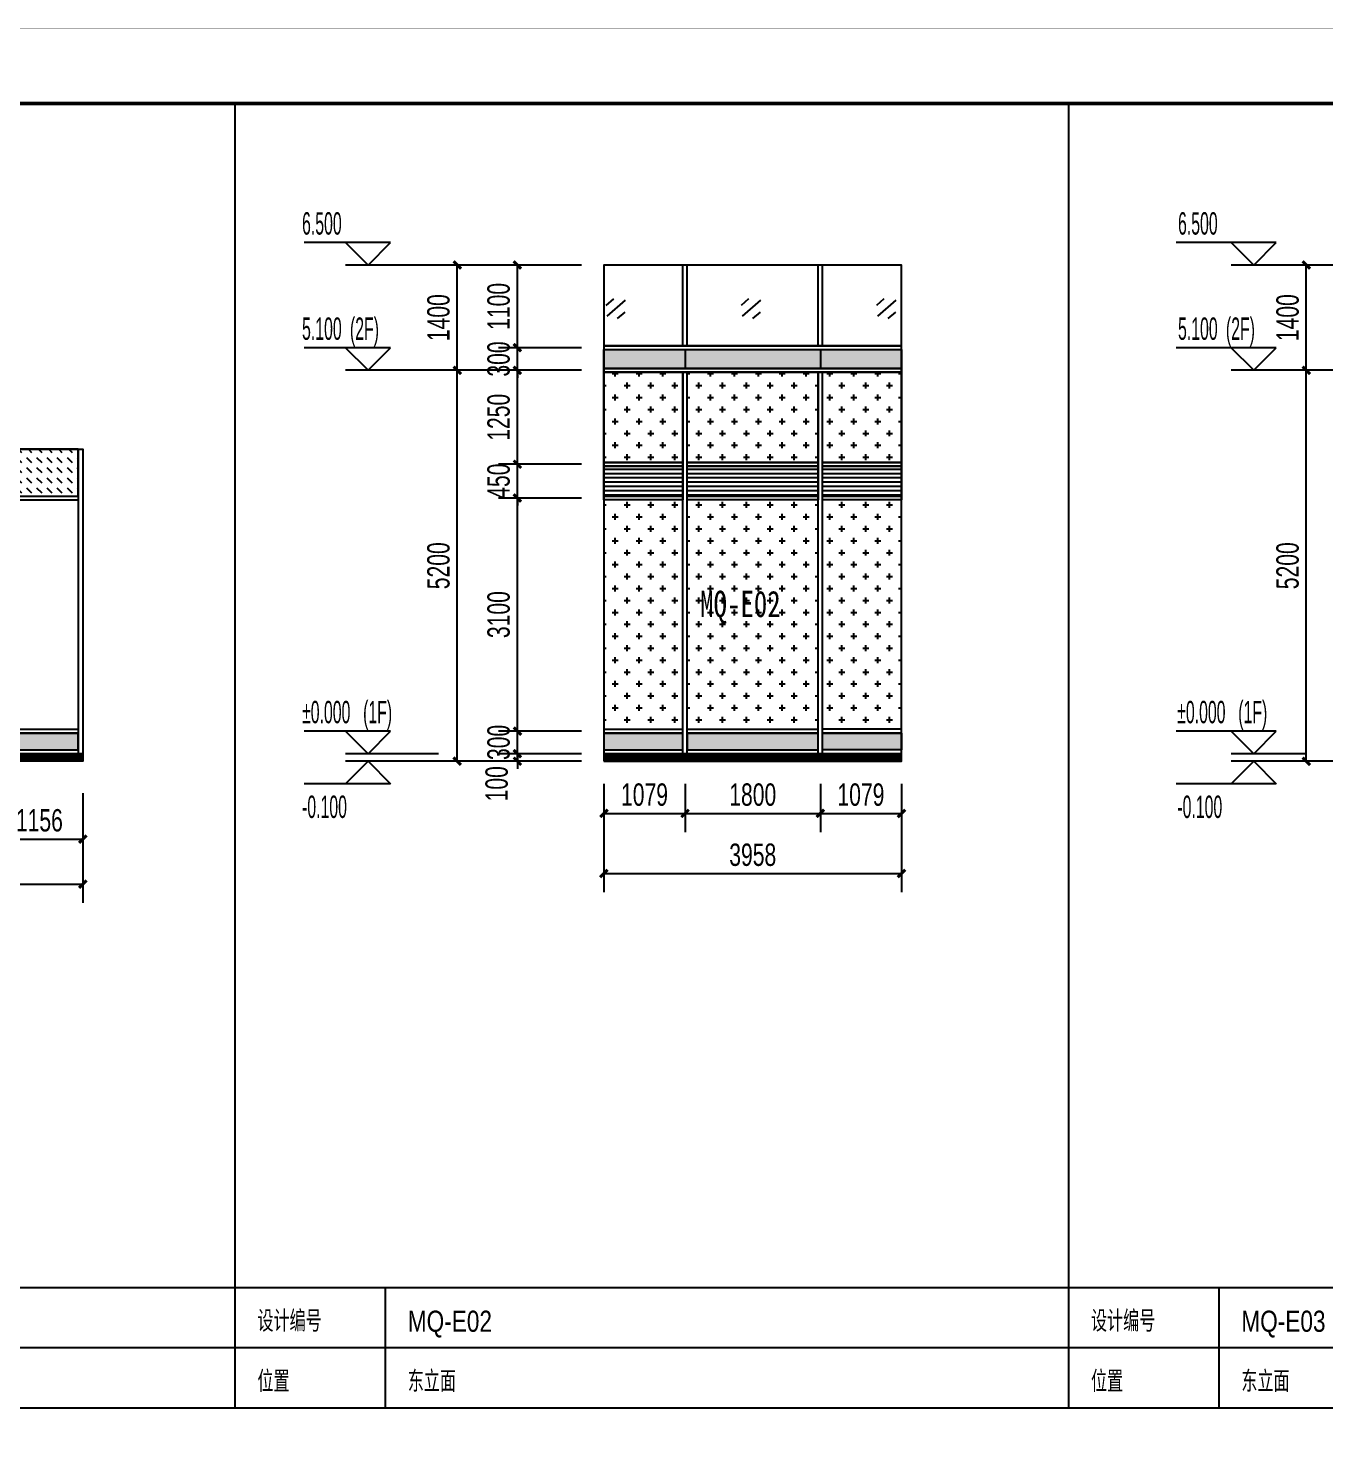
# Model space of a CAD drawing. Extents: x -483182 to 812890, y -390528 to -214858.
# Drawn here: x -290573 to -273320, y -313038 to -294389 of the extents above; entities that cross this region are included whole.
import ezdxf

# ---------------------------------------------------------------- set-up
doc = ezdxf.new("R2010")
doc.units = 0
doc.header["$LTSCALE"] = 1000
doc.header["$MEASUREMENT"] = 0
doc.linetypes.add('ACAD_ISO05W100', pattern=[34, 24, -3, 0.5, -3, 0.5, -3])
for name, color, linetype in [('01-标注_尺寸', 124, 'Continuous'), ('01-标注_标高', 200, 'Continuous'), ('01-标注_符号', 200, 'Continuous'), ('02-TEXT_标注', 130, 'Continuous'), ('05-填充_156', 156, 'Continuous'), ('05-填充_168', 168, 'Continuous'), ('05-填充_18', 18, 'Continuous'), ('A-0-图名图例', 2, 'Continuous'), ('A-C_窗', 140, 'Continuous'), ('A-E_栏杆', 232, 'Continuous')]:
    doc.layers.add(name, color=color, linetype=linetype)
doc.styles.add('_TCH_DIM', font='ros.shx', dxfattribs={"width": 0.75, "bigfont": 'jd.shx'})
doc.styles.add('_TCH_DIM_T3', font='ros.shx', dxfattribs={"width": 0.705882, "bigfont": 'jd.shx'})
doc.styles.get("Standard").update_dxf_attribs({"font": 'STXIHEI_0.TTF', "width": 0.75})
doc.dimstyles.new('_TCH_ARCH&&100', dxfattribs={"dimtxt": 297.5, "dimasz": 100, "dimexe": 250, "dimexo": 300, "dimgap": 100, "dimtad": 1, "dimdec": 0, "dimzin": 0, "dimdsep": 46, "dimtxsty": '_TCH_DIM_T3', "dimblk": 'ARCHTICK', "dimcen": 0.09, "dimclrt": 7, "dimazin": 2, "dimtfac": 1, "dimtdec": 0, "dimtix": 1, "dimtmove": 2, "dimatfit": 3, "dimfxl": 0, "dimtolj": 1, "dimtzin": 0, "dimarcsym": 0})
pattern_1 = [(0, (-249147, 364270.43), (158.75, 158.75), [79.375, -238.125]), (90, (-249107.31, 364230.74), (-158.75, 158.75), [79.375, -238.125])]

# ---------------------------------------------------------------- blocks, each defined once
blk = doc.blocks.new('*U461')
at = {"layer": '05-填充_156'}
h = blk.add_hatch(dxfattribs=at)
h.set_pattern_fill('DASH', color=256, scale=100, angle=315)
h.set_pattern_definition([(315, (16801.21, 318054.43), (134.703842, -3e-14), [95.25, -95.25])])
h.paths.add_polyline_path([(0, 50), (1066, 50), (1066, 675), (0, 675)])
blk.add_lwpolyline([(0, 50), (1066, 50), (1066, 675), (0, 675)], close=True)
for points in [[(0, 50), (1066, 50)], [(0, 0), (1066, 0)]]:
    blk.add_lwpolyline(points)
blk = doc.blocks.new('*U98')
at = {"layer": '05-填充_168'}
h = blk.add_hatch(color=256, dxfattribs=at)
h.dxf.hatch_style = 1
h.paths.add_polyline_path([(0, 50), (1066, 50), (1066, 275), (0, 275)])
for points in [[(0, 325), (1066, 325)], [(0, 275), (1066, 275)], [(0, 50), (1066, 50)], [(0, 0), (1066, 0)]]:
    blk.add_lwpolyline(points)
blk.add_lwpolyline([(0, 50), (1066, 50), (1066, 275), (0, 275)], close=True)
blk = doc.blocks.new('kjyrdty')
at = {"layer": '05-填充_18', "const_width": 100}
blk.add_lwpolyline([(0, -550), (18512, -550)], dxfattribs=at)
at = {"layer": 'A-C_窗'}
for p, q in [((18452, 3550), (18452, -500)), ((18512, 3550), (18512, -500)), ((18512, -500), (0, -500))]:
    blk.add_line(p, q, dxfattribs=at)
blk.add_lwpolyline([(0, 3550), (18512, 3550), (18512, -600), (0, -600)], close=True, dxfattribs=at)
for name, p in [('*U461', (17386, 2875)), ('*U98', (17386, -500))]:
    blk.add_blockref(name, p, dxfattribs=at)
blk = doc.blocks.new('*U303')
at = {"layer": 'A-E_栏杆'}
for p, q in [((-30, -537.5), (-30, 537.5)), ((30, -537.5), (30, 537.5))]:
    blk.add_line(p, q, dxfattribs=at)
blk = doc.blocks.new('*U304')
at = {"layer": 'A-E_栏杆', "color": 0, "linetype": 'ByBlock', "lineweight": -2, "transparency": 16777216}
for p in [(0, 0), (1800, 0)]:
    blk.add_blockref('*U303', p, dxfattribs=at)
blk = doc.blocks.new('jtrsytrs')
at = {"layer": 'A-E_栏杆'}
for points in [[(861, -416), (763, -507)], [(1020, -435), (773, -648)], [(1016, -596), (911, -679)]]:
    blk.add_lwpolyline(points, dxfattribs=at)
blk = doc.blocks.new('*U305')
at = {"layer": 'A-C_窗'}
blk.add_blockref('jtrsytrs', (-907, 533), dxfattribs=at)
blk = doc.blocks.new('*U306')
at = {"layer": 'A-E_栏杆', "color": 0, "linetype": 'ByBlock', "lineweight": -2, "transparency": 16777216}
for p in [(0, 0), (1800, 0), (3600, 0)]:
    blk.add_blockref('*U305', p, dxfattribs=at)
blk = doc.blocks.new('*U299')
at = {"layer": '05-填充_168'}
h = blk.add_hatch(color=256, dxfattribs=at)
h.dxf.hatch_style = 1
h.paths.add_polyline_path([(0, 50), (1049, 50), (1049, 275), (0, 275)])
for points in [[(0, 325), (1049, 325)], [(0, 275), (1049, 275)], [(0, 50), (1049, 50)], [(0, 0), (1049, 0)]]:
    blk.add_lwpolyline(points)
blk.add_lwpolyline([(0, 50), (1049, 50), (1049, 275), (0, 275)], close=True)
blk = doc.blocks.new('*U298')
at = {"layer": '05-填充_168'}
h = blk.add_hatch(color=256, dxfattribs=at)
h.dxf.hatch_style = 1
h.paths.add_polyline_path([(0, 300), (3958, 300), (3958, 50), (0, 50)])
for points in [[(0, 350), (3958, 350)], [(0, 300), (3958, 300)], [(0, 50), (3958, 50)], [(0, 0), (3958, 0)]]:
    blk.add_lwpolyline(points)
for points in [[(0, 300), (3958, 300), (3958, 350), (0, 350)], [(0, 300), (3958, 300), (3958, 50), (0, 50)], [(3958, 0), (0, 0), (0, 50), (3958, 50)]]:
    blk.add_lwpolyline(points, close=True)
blk = doc.blocks.new('*U92')
at = {"layer": '05-填充_168'}
h = blk.add_hatch(color=256, dxfattribs=at)
h.dxf.hatch_style = 1
h.paths.add_polyline_path([(0, 50), (1740, 50), (1740, 275), (0, 275)])
for points in [[(0, 325), (1740, 325)], [(0, 275), (1740, 275)], [(0, 50), (1740, 50)], [(0, 0), (1740, 0)]]:
    blk.add_lwpolyline(points)
blk.add_lwpolyline([(0, 50), (1740, 50), (1740, 275), (0, 275)], close=True)
blk = doc.blocks.new('*U301')
at = {"layer": 'A-C_窗'}
blk.add_line((0, 125), (0, -125), dxfattribs=at)
blk = doc.blocks.new('*U302')
at = {"layer": 'A-C_窗', "color": 0, "linetype": 'ByBlock', "lineweight": -2, "transparency": 16777216}
for p in [(0, 0), (1800, 0)]:
    blk.add_blockref('*U301', p, dxfattribs=at)
blk = doc.blocks.new('yteasert')
at = {"layer": '05-填充_156'}
h = blk.add_hatch(dxfattribs=at)
h.set_pattern_fill('CROSS', color=136, scale=100)
h.set_pattern_definition(pattern_1)
h.paths.add_polyline_path([(0, 4575), (1049, 4575), (1049, 3375), (0, 3375)])
h = blk.add_hatch(dxfattribs=at)
h.set_pattern_fill('CROSS', color=136, scale=100)
h.set_pattern_definition(pattern_1)
h.paths.add_polyline_path([(1109, 4575), (2849, 4575), (2849, 3375), (1109, 3375)])
h = blk.add_hatch(dxfattribs=at)
h.set_pattern_fill('CROSS', color=136, scale=100)
h.set_pattern_definition(pattern_1)
h.paths.add_polyline_path([(2909, 4575), (3958, 4575), (3958, 3375), (2909, 3375)])
h = blk.add_hatch(dxfattribs=at)
h.set_pattern_fill('LINE', color=256, scale=60)
h.set_pattern_definition([(0, (565, 2925), (0, 57.15), [])])
h.paths.add_polyline_path([(0, 3325), (1049, 3325), (1049, 2925), (0, 2925)])
h = blk.add_hatch(dxfattribs=at)
h.set_pattern_fill('LINE', color=256, scale=60)
h.set_pattern_definition([(0, (2365, 2925), (0, 57.15), [])])
h.paths.add_polyline_path([(1109, 3325), (2849, 3325), (2849, 2925), (1109, 2925)])
h = blk.add_hatch(dxfattribs=at)
h.set_pattern_fill('LINE', color=256, scale=60)
h.set_pattern_definition([(0, (3474, 2925), (0, 57.15), [])])
h.paths.add_polyline_path([(2909, 3325), (3958, 3325), (3958, 2925), (2909, 2925)])
h = blk.add_hatch(dxfattribs=at)
h.set_pattern_fill('CROSS', color=136, scale=100)
h.set_pattern_definition(pattern_1)
h.paths.add_polyline_path([(0, 2875), (1049, 2875), (1049, -175), (0, -175)])
h.paths.add_polyline_path([(1109, 2875), (2849, 2875), (2849, -175), (1109, -175)])
h.paths.add_polyline_path([(2909, -175), (3958, -175), (3958, 2875), (2909, 2875)])
for points in [[(0, 4575), (1049, 4575), (1049, 3375), (0, 3375)], [(1109, 4575), (2849, 4575), (2849, 3375), (1109, 3375)], [(2909, 4575), (3958, 4575), (3958, 3375), (2909, 3375)], [(1049, 3325), (0, 3325), (0, 3375), (1049, 3375)], [(2849, 3325), (1109, 3325), (1109, 3375), (2849, 3375)], [(3958, 3325), (2909, 3325), (2909, 3375), (3958, 3375)], [(0, 3325), (1049, 3325), (1049, 2925), (0, 2925)], [(1109, 3325), (2849, 3325), (2849, 2925), (1109, 2925)], [(2909, 3325), (3958, 3325), (3958, 2925), (2909, 2925)], [(1049, 2875), (0, 2875), (0, 2925), (1049, 2925)], [(2849, 2875), (1109, 2875), (1109, 2925), (2849, 2925)], [(3958, 2875), (2909, 2875), (2909, 2925), (3958, 2925)]]:
    blk.add_lwpolyline(points, close=True)
for points in [[(0, 3375), (1049, 3375)], [(1109, 3375), (2849, 3375)], [(2909, 3375), (3958, 3375)], [(0, 3325), (1049, 3325)], [(1109, 3325), (2849, 3325)], [(2909, 3325), (3958, 3325)]]:
    blk.add_lwpolyline(points)
at = {"layer": '05-填充_18', "const_width": 100}
blk.add_lwpolyline([(0, -550), (3958, -550)], dxfattribs=at)
at = {"layer": 'A-C_窗'}
for p, q in [((1049, -500), (1049, 4575)), ((1109, -500), (1109, 4575)), ((2849, -500), (2849, 4575)), ((2909, -500), (2909, 4575)), ((3958, -500), (0, -500))]:
    blk.add_line(p, q, dxfattribs=at)
blk.add_lwpolyline([(0, -600), (3958, -600), (3958, 6000), (0, 6000)], close=True, dxfattribs=at)
for name, p in [('*U298', (0, 4575)), ('*U302', (1079, 4750)), ('*U299', (0, -500)), ('*U92', (1109, -500))]:
    blk.add_blockref(name, p, dxfattribs=at)
at = {"layer": 'A-C_窗', "xscale": -1}
blk.add_blockref('*U299', (3958, -500), dxfattribs=at)
at = {"layer": 'A-E_栏杆'}
for name, p in [('*U304', (1079, 5462)), ('*U306', (171, 5435))]:
    blk.add_blockref(name, p, dxfattribs=at)
blk = doc.blocks.new('图框-A1+1-4')
for points, const_width in [([(0, 0), (1051, 0), (1051, 594), (0, 594)], 0.05), ([(976, 584), (25, 584), (25, 10), (976, 10)], 0.5)]:
    blk.add_lwpolyline(points, close=True, dxfattribs=dict(const_width=const_width))
blk = doc.blocks.new('_ArchTick')
at = {"color": 0, "linetype": 'ByBlock', "const_width": 0.4}
blk.add_lwpolyline([(-0.5, -0.5), (0.5, 0.5)], dxfattribs=at)
blk = doc.blocks.new('*D1307')
at = {"layer": '01-标注_尺寸', "color": 0, "lineweight": -2, "transparency": 16777216}
for p, q in [((-291000, -304568), (-291000, -305428)), ((-289844, -304568), (-289844, -305428)), ((-291000, -305178), (-289844, -305178))]:
    blk.add_line(p, q, dxfattribs=at)
at = {"layer": 'Defpoints', "color": 0, "transparency": 16777216}
for p in [(-291000, -304268), (-289844, -304268), (-289844, -305178)]:
    blk.add_point(p, dxfattribs=at)
at = {"layer": '01-标注_尺寸', "color": 0, "lineweight": -2, "transparency": 16777216, "xscale": 100, "yscale": 100, "zscale": 100, "rotation": 180}
blk.add_blockref('_ArchTick', (-291000, -305178), dxfattribs=at)
at = {"layer": '01-标注_尺寸', "color": 0, "lineweight": -2, "transparency": 16777216, "xscale": 100, "yscale": 100, "zscale": 100}
blk.add_blockref('_ArchTick', (-289844, -305178), dxfattribs=at)
at = {"layer": '01-标注_尺寸', "color": 7, "transparency": 16777216, "insert": (-290422, -304930), "char_height": 297.5, "attachment_point": 5, "style": '_TCH_DIM_T3'}
blk.add_mtext('\\A1;1156', dxfattribs=at)
blk = doc.blocks.new('*D1308')
at = {"layer": '01-标注_尺寸', "color": 0, "lineweight": -2, "transparency": 16777216}
for p, q in [((-308356, -304668), (-308356, -306028)), ((-289844, -304668), (-289844, -306028)), ((-308356, -305778), (-289844, -305778))]:
    blk.add_line(p, q, dxfattribs=at)
at = {"layer": 'Defpoints', "color": 0, "transparency": 16777216}
for p in [(-308356, -304368), (-289844, -304368), (-289844, -305778)]:
    blk.add_point(p, dxfattribs=at)
at = {"layer": '01-标注_尺寸', "color": 0, "lineweight": -2, "transparency": 16777216, "xscale": 100, "yscale": 100, "zscale": 100, "rotation": 180}
blk.add_blockref('_ArchTick', (-308356, -305778), dxfattribs=at)
at = {"layer": '01-标注_尺寸', "color": 0, "lineweight": -2, "transparency": 16777216, "xscale": 100, "yscale": 100, "zscale": 100}
blk.add_blockref('_ArchTick', (-289844, -305778), dxfattribs=at)
at = {"layer": '01-标注_尺寸', "color": 7, "transparency": 16777216, "insert": (-299100, -305530), "char_height": 297.5, "attachment_point": 5, "style": '_TCH_DIM_T3'}
blk.add_mtext('\\A1;18512', dxfattribs=at)
blk = doc.blocks.new('*D1314')
at = {"layer": '01-标注_尺寸', "color": 0, "lineweight": -2, "transparency": 16777216}
for p, q in [((-283212, -297542), (-284313, -297542)), ((-284063, -298642), (-284063, -297542)), ((-283212, -298642), (-284313, -298642))]:
    blk.add_line(p, q, dxfattribs=at)
at = {"layer": 'Defpoints', "color": 0, "transparency": 16777216}
for p in [(-284063, -297542), (-282912, -297542), (-282912, -298642)]:
    blk.add_point(p, dxfattribs=at)
at = {"layer": '01-标注_尺寸', "color": 0, "lineweight": -2, "transparency": 16777216, "xscale": 100, "yscale": 100, "zscale": 100}
for p, rotation in [((-284063, -297542), 90), ((-284063, -298642), 270)]:
    blk.add_blockref('_ArchTick', p, dxfattribs=dict(at, rotation=rotation))
at = {"layer": '01-标注_尺寸', "color": 7, "transparency": 16777216, "insert": (-284312, -298092), "char_height": 297.5, "attachment_point": 5, "rotation": 90, "style": '_TCH_DIM_T3'}
blk.add_mtext('\\A1;1100', dxfattribs=at)
blk = doc.blocks.new('*D1315')
at = {"layer": '01-标注_尺寸', "color": 0, "lineweight": -2, "transparency": 16777216}
for p, q in [((-284063, -298642), (-284063, -298542)), ((-283212, -298642), (-284313, -298642)), ((-284063, -298942), (-284063, -298642)), ((-283212, -298942), (-284313, -298942)), ((-284063, -298942), (-284063, -299042))]:
    blk.add_line(p, q, dxfattribs=at)
at = {"layer": 'Defpoints', "color": 0, "transparency": 16777216}
for p in [(-284063, -298642), (-282912, -298642), (-282912, -298942)]:
    blk.add_point(p, dxfattribs=at)
at = {"layer": '01-标注_尺寸', "color": 0, "lineweight": -2, "transparency": 16777216, "xscale": 100, "yscale": 100, "zscale": 100}
for p, rotation in [((-284063, -298642), 270), ((-284063, -298942), 90)]:
    blk.add_blockref('_ArchTick', p, dxfattribs=dict(at, rotation=rotation))
at = {"layer": '01-标注_尺寸', "color": 7, "transparency": 16777216, "insert": (-284312, -298792), "char_height": 297.5, "attachment_point": 5, "rotation": 90, "style": '_TCH_DIM_T3'}
blk.add_mtext('\\A1;300', dxfattribs=at)
blk = doc.blocks.new('*D1316')
at = {"layer": '01-标注_尺寸', "color": 0, "lineweight": -2, "transparency": 16777216}
for p, q in [((-283212, -298942), (-284313, -298942)), ((-284063, -300192), (-284063, -298942)), ((-283212, -300192), (-284313, -300192))]:
    blk.add_line(p, q, dxfattribs=at)
at = {"layer": 'Defpoints', "color": 0, "transparency": 16777216}
for p in [(-284063, -298942), (-282912, -298942), (-282912, -300192)]:
    blk.add_point(p, dxfattribs=at)
at = {"layer": '01-标注_尺寸', "color": 0, "lineweight": -2, "transparency": 16777216, "xscale": 100, "yscale": 100, "zscale": 100}
for p, rotation in [((-284063, -298942), 90), ((-284063, -300192), 270)]:
    blk.add_blockref('_ArchTick', p, dxfattribs=dict(at, rotation=rotation))
at = {"layer": '01-标注_尺寸', "color": 7, "transparency": 16777216, "insert": (-284312, -299567), "char_height": 297.5, "attachment_point": 5, "rotation": 90, "style": '_TCH_DIM_T3'}
blk.add_mtext('\\A1;1250', dxfattribs=at)
blk = doc.blocks.new('*D1317')
at = {"layer": '01-标注_尺寸', "color": 0, "lineweight": -2, "transparency": 16777216}
for p, q in [((-283212, -300192), (-284313, -300192)), ((-284063, -300192), (-284063, -300092)), ((-284063, -300642), (-284063, -300192)), ((-283212, -300642), (-284313, -300642)), ((-284063, -300642), (-284063, -300742))]:
    blk.add_line(p, q, dxfattribs=at)
at = {"layer": 'Defpoints', "color": 0, "transparency": 16777216}
for p in [(-284063, -300192), (-282912, -300192), (-282912, -300642)]:
    blk.add_point(p, dxfattribs=at)
at = {"layer": '01-标注_尺寸', "color": 0, "lineweight": -2, "transparency": 16777216, "xscale": 100, "yscale": 100, "zscale": 100}
for p, rotation in [((-284063, -300192), 270), ((-284063, -300642), 90)]:
    blk.add_blockref('_ArchTick', p, dxfattribs=dict(at, rotation=rotation))
at = {"layer": '01-标注_尺寸', "color": 7, "transparency": 16777216, "insert": (-284312, -300417), "char_height": 297.5, "attachment_point": 5, "rotation": 90, "style": '_TCH_DIM_T3'}
blk.add_mtext('\\A1;450', dxfattribs=at)
blk = doc.blocks.new('*D1318')
at = {"layer": '01-标注_尺寸', "color": 0, "lineweight": -2, "transparency": 16777216}
for p, q in [((-283212, -300642), (-284313, -300642)), ((-284063, -303742), (-284063, -300642)), ((-283212, -303742), (-284313, -303742))]:
    blk.add_line(p, q, dxfattribs=at)
at = {"layer": 'Defpoints', "color": 0, "transparency": 16777216}
for p in [(-284063, -300642), (-282912, -300642), (-282912, -303742)]:
    blk.add_point(p, dxfattribs=at)
at = {"layer": '01-标注_尺寸', "color": 0, "lineweight": -2, "transparency": 16777216, "xscale": 100, "yscale": 100, "zscale": 100}
for p, rotation in [((-284063, -300642), 90), ((-284063, -303742), 270)]:
    blk.add_blockref('_ArchTick', p, dxfattribs=dict(at, rotation=rotation))
at = {"layer": '01-标注_尺寸', "color": 7, "transparency": 16777216, "insert": (-284312, -302192), "char_height": 297.5, "attachment_point": 5, "rotation": 90, "style": '_TCH_DIM_T3'}
blk.add_mtext('\\A1;3100', dxfattribs=at)
blk = doc.blocks.new('*D1319')
at = {"layer": '01-标注_尺寸', "color": 0, "lineweight": -2, "transparency": 16777216}
for p, q in [((-283212, -303742), (-284313, -303742)), ((-284063, -303742), (-284063, -303642)), ((-284063, -304042), (-284063, -303742)), ((-283212, -304042), (-284313, -304042)), ((-284063, -304042), (-284063, -304142))]:
    blk.add_line(p, q, dxfattribs=at)
at = {"layer": 'Defpoints', "color": 0, "transparency": 16777216}
for p in [(-284063, -303742), (-282912, -303742), (-282912, -304042)]:
    blk.add_point(p, dxfattribs=at)
at = {"layer": '01-标注_尺寸', "color": 0, "lineweight": -2, "transparency": 16777216, "xscale": 100, "yscale": 100, "zscale": 100}
for p, rotation in [((-284063, -303742), 270), ((-284063, -304042), 90)]:
    blk.add_blockref('_ArchTick', p, dxfattribs=dict(at, rotation=rotation))
at = {"layer": '01-标注_尺寸', "color": 7, "transparency": 16777216, "insert": (-284312, -303892), "char_height": 297.5, "attachment_point": 5, "rotation": 90, "style": '_TCH_DIM_T3'}
blk.add_mtext('\\A1;300', dxfattribs=at)
blk = doc.blocks.new('*D1320')
at = {"layer": '01-标注_尺寸', "color": 0, "lineweight": -2, "transparency": 16777216}
for p, q in [((-284063, -304042), (-284063, -303942)), ((-283212, -304042), (-284313, -304042)), ((-283212, -304142), (-284313, -304142)), ((-284063, -304142), (-284063, -304042)), ((-284063, -304142), (-284063, -304242))]:
    blk.add_line(p, q, dxfattribs=at)
at = {"layer": 'Defpoints', "color": 0, "transparency": 16777216}
for p in [(-284063, -304042), (-282912, -304042), (-282912, -304142)]:
    blk.add_point(p, dxfattribs=at)
at = {"layer": '01-标注_尺寸', "color": 0, "lineweight": -2, "transparency": 16777216, "xscale": 100, "yscale": 100, "zscale": 100}
for p, rotation in [((-284063, -304042), 270), ((-284063, -304142), 90)]:
    blk.add_blockref('_ArchTick', p, dxfattribs=dict(at, rotation=rotation))
at = {"layer": '01-标注_尺寸', "color": 7, "transparency": 16777216, "insert": (-284338, -304442), "char_height": 297.5, "attachment_point": 5, "rotation": 90, "style": '_TCH_DIM_T3'}
blk.add_mtext('\\A1;100', dxfattribs=at)
blk = doc.blocks.new('*D1321')
at = {"layer": '01-标注_尺寸', "color": 0, "lineweight": -2, "transparency": 16777216}
for p, q in [((-283512, -297542), (-285113, -297542)), ((-284863, -298942), (-284863, -297542)), ((-283512, -298942), (-285113, -298942))]:
    blk.add_line(p, q, dxfattribs=at)
at = {"layer": 'Defpoints', "color": 0, "transparency": 16777216}
for p in [(-284863, -297542), (-283212, -297542), (-283212, -298942)]:
    blk.add_point(p, dxfattribs=at)
at = {"layer": '01-标注_尺寸', "color": 0, "lineweight": -2, "transparency": 16777216, "xscale": 100, "yscale": 100, "zscale": 100}
for p, rotation in [((-284863, -297542), 90), ((-284863, -298942), 270)]:
    blk.add_blockref('_ArchTick', p, dxfattribs=dict(at, rotation=rotation))
at = {"layer": '01-标注_尺寸', "color": 7, "transparency": 16777216, "insert": (-285112, -298242), "char_height": 297.5, "attachment_point": 5, "rotation": 90, "style": '_TCH_DIM_T3'}
blk.add_mtext('\\A1;1400', dxfattribs=at)
blk = doc.blocks.new('*D1322')
at = {"layer": '01-标注_尺寸', "color": 0, "lineweight": -2, "transparency": 16777216}
for p, q in [((-283512, -298942), (-285113, -298942)), ((-284863, -304142), (-284863, -298942)), ((-283512, -304142), (-285113, -304142))]:
    blk.add_line(p, q, dxfattribs=at)
at = {"layer": 'Defpoints', "color": 0, "transparency": 16777216}
for p in [(-284863, -298942), (-283212, -298942), (-283212, -304142)]:
    blk.add_point(p, dxfattribs=at)
at = {"layer": '01-标注_尺寸', "color": 0, "lineweight": -2, "transparency": 16777216, "xscale": 100, "yscale": 100, "zscale": 100}
for p, rotation in [((-284863, -298942), 90), ((-284863, -304142), 270)]:
    blk.add_blockref('_ArchTick', p, dxfattribs=dict(at, rotation=rotation))
at = {"layer": '01-标注_尺寸', "color": 7, "transparency": 16777216, "insert": (-285112, -301542), "char_height": 297.5, "attachment_point": 5, "rotation": 90, "style": '_TCH_DIM_T3'}
blk.add_mtext('\\A1;5200', dxfattribs=at)
blk = doc.blocks.new('*D1323')
at = {"layer": '01-标注_尺寸', "color": 0, "lineweight": -2, "transparency": 16777216}
for p, q in [((-282912, -304442), (-282912, -305086)), ((-281832, -304442), (-281832, -305086)), ((-282912, -304836), (-281832, -304836))]:
    blk.add_line(p, q, dxfattribs=at)
at = {"layer": 'Defpoints', "color": 0, "transparency": 16777216}
for p in [(-282912, -304142), (-281832, -304142), (-281832, -304836)]:
    blk.add_point(p, dxfattribs=at)
at = {"layer": '01-标注_尺寸', "color": 0, "lineweight": -2, "transparency": 16777216, "xscale": 100, "yscale": 100, "zscale": 100, "rotation": 180}
blk.add_blockref('_ArchTick', (-282912, -304836), dxfattribs=at)
at = {"layer": '01-标注_尺寸', "color": 0, "lineweight": -2, "transparency": 16777216, "xscale": 100, "yscale": 100, "zscale": 100}
blk.add_blockref('_ArchTick', (-281832, -304836), dxfattribs=at)
at = {"layer": '01-标注_尺寸', "color": 7, "transparency": 16777216, "insert": (-282372, -304588), "char_height": 297.5, "attachment_point": 5, "style": '_TCH_DIM_T3'}
blk.add_mtext('\\A1;1079', dxfattribs=at)
blk = doc.blocks.new('*D1324')
at = {"layer": '01-标注_尺寸', "color": 0, "lineweight": -2, "transparency": 16777216}
for p, q in [((-281832, -304442), (-281832, -305086)), ((-280032, -304442), (-280032, -305086)), ((-281832, -304836), (-280032, -304836))]:
    blk.add_line(p, q, dxfattribs=at)
at = {"layer": 'Defpoints', "color": 0, "transparency": 16777216}
for p in [(-281832, -304142), (-280032, -304142), (-280032, -304836)]:
    blk.add_point(p, dxfattribs=at)
at = {"layer": '01-标注_尺寸', "color": 0, "lineweight": -2, "transparency": 16777216, "xscale": 100, "yscale": 100, "zscale": 100, "rotation": 180}
blk.add_blockref('_ArchTick', (-281832, -304836), dxfattribs=at)
at = {"layer": '01-标注_尺寸', "color": 0, "lineweight": -2, "transparency": 16777216, "xscale": 100, "yscale": 100, "zscale": 100}
blk.add_blockref('_ArchTick', (-280032, -304836), dxfattribs=at)
at = {"layer": '01-标注_尺寸', "color": 7, "transparency": 16777216, "insert": (-280932, -304588), "char_height": 297.5, "attachment_point": 5, "style": '_TCH_DIM_T3'}
blk.add_mtext('\\A1;1800', dxfattribs=at)
blk = doc.blocks.new('*D1325')
at = {"layer": '01-标注_尺寸', "color": 0, "lineweight": -2, "transparency": 16777216}
for p, q in [((-280032, -304442), (-280032, -305086)), ((-278953, -304442), (-278953, -305086)), ((-280032, -304836), (-278953, -304836))]:
    blk.add_line(p, q, dxfattribs=at)
at = {"layer": 'Defpoints', "color": 0, "transparency": 16777216}
for p in [(-280032, -304142), (-278953, -304142), (-278953, -304836)]:
    blk.add_point(p, dxfattribs=at)
at = {"layer": '01-标注_尺寸', "color": 0, "lineweight": -2, "transparency": 16777216, "xscale": 100, "yscale": 100, "zscale": 100, "rotation": 180}
blk.add_blockref('_ArchTick', (-280032, -304836), dxfattribs=at)
at = {"layer": '01-标注_尺寸', "color": 0, "lineweight": -2, "transparency": 16777216, "xscale": 100, "yscale": 100, "zscale": 100}
blk.add_blockref('_ArchTick', (-278953, -304836), dxfattribs=at)
at = {"layer": '01-标注_尺寸', "color": 7, "transparency": 16777216, "insert": (-279493, -304588), "char_height": 297.5, "attachment_point": 5, "style": '_TCH_DIM_T3'}
blk.add_mtext('\\A1;1079', dxfattribs=at)
blk = doc.blocks.new('*D1326')
at = {"layer": '01-标注_尺寸', "color": 0, "lineweight": -2, "transparency": 16777216}
for p, q in [((-282912, -304742), (-282912, -305886)), ((-278953, -304742), (-278953, -305886)), ((-282912, -305636), (-278953, -305636))]:
    blk.add_line(p, q, dxfattribs=at)
at = {"layer": 'Defpoints', "color": 0, "transparency": 16777216}
for p in [(-282912, -304442), (-278953, -304442), (-278953, -305636)]:
    blk.add_point(p, dxfattribs=at)
at = {"layer": '01-标注_尺寸', "color": 0, "lineweight": -2, "transparency": 16777216, "xscale": 100, "yscale": 100, "zscale": 100, "rotation": 180}
blk.add_blockref('_ArchTick', (-282912, -305636), dxfattribs=at)
at = {"layer": '01-标注_尺寸', "color": 0, "lineweight": -2, "transparency": 16777216, "xscale": 100, "yscale": 100, "zscale": 100}
blk.add_blockref('_ArchTick', (-278953, -305636), dxfattribs=at)
at = {"layer": '01-标注_尺寸', "color": 7, "transparency": 16777216, "insert": (-280932, -305388), "char_height": 297.5, "attachment_point": 5, "style": '_TCH_DIM_T3'}
blk.add_mtext('\\A1;3958', dxfattribs=at)
blk = doc.blocks.new('*D1334')
at = {"layer": '01-标注_尺寸', "color": 0, "lineweight": -2, "transparency": 16777216}
for p, q in [((-273041, -297542), (-273818, -297542)), ((-273568, -298942), (-273568, -297542)), ((-273041, -298942), (-273818, -298942))]:
    blk.add_line(p, q, dxfattribs=at)
at = {"layer": 'Defpoints', "color": 0, "transparency": 16777216}
for p in [(-273568, -297542), (-272741, -297542), (-272741, -298942)]:
    blk.add_point(p, dxfattribs=at)
at = {"layer": '01-标注_尺寸', "color": 0, "lineweight": -2, "transparency": 16777216, "xscale": 100, "yscale": 100, "zscale": 100}
for p, rotation in [((-273568, -297542), 90), ((-273568, -298942), 270)]:
    blk.add_blockref('_ArchTick', p, dxfattribs=dict(at, rotation=rotation))
at = {"layer": '01-标注_尺寸', "color": 7, "transparency": 16777216, "insert": (-273816, -298242), "char_height": 297.5, "attachment_point": 5, "rotation": 90, "style": '_TCH_DIM_T3'}
blk.add_mtext('\\A1;1400', dxfattribs=at)
blk = doc.blocks.new('*D1335')
at = {"layer": '01-标注_尺寸', "color": 0, "lineweight": -2, "transparency": 16777216}
for p, q in [((-273041, -298942), (-273818, -298942)), ((-273568, -304142), (-273568, -298942)), ((-273041, -304142), (-273818, -304142))]:
    blk.add_line(p, q, dxfattribs=at)
at = {"layer": 'Defpoints', "color": 0, "transparency": 16777216}
for p in [(-273568, -298942), (-272741, -298942), (-272741, -304142)]:
    blk.add_point(p, dxfattribs=at)
at = {"layer": '01-标注_尺寸', "color": 0, "lineweight": -2, "transparency": 16777216, "xscale": 100, "yscale": 100, "zscale": 100}
for p, rotation in [((-273568, -298942), 90), ((-273568, -304142), 270)]:
    blk.add_blockref('_ArchTick', p, dxfattribs=dict(at, rotation=rotation))
at = {"layer": '01-标注_尺寸', "color": 7, "transparency": 16777216, "insert": (-273816, -301542), "char_height": 297.5, "attachment_point": 5, "rotation": 90, "style": '_TCH_DIM_T3'}
blk.add_mtext('\\A1;5200', dxfattribs=at)

msp = doc.modelspace()

# ---------------------------------------------------------------- linework, layer by layer
at = {"layer": '01-标注_标高'}
for p, q in [((-285749, -297241.9), (-286897.5, -297241.9)), ((-286049, -297541.9), (-286349, -297241.9)), ((-286049, -297541.9), (-285749, -297241.9)), ((-273967.5, -297241.9), (-275298.5, -297241.9)), ((-274267.5, -297541.9), (-274567.5, -297241.9)), ((-274267.5, -297541.9), (-273967.5, -297241.9)), ((-285113, -297541.9), (-286349, -297541.9)), ((-273567.5, -297541.9), (-274567.5, -297541.9)), ((-285749, -298641.9), (-286897.5, -298641.9)), ((-286049, -298941.9), (-286349, -298641.9)), ((-286049, -298941.9), (-285749, -298641.9)), ((-273967.5, -298641.9), (-275298.5, -298641.9)), ((-274267.5, -298941.9), (-274567.5, -298641.9)), ((-274267.5, -298941.9), (-273967.5, -298641.9)), ((-285113, -298941.9), (-286349, -298941.9)), ((-273567.5, -298941.9), (-274567.5, -298941.9)), ((-285749, -303741.9), (-286897.5, -303741.9)), ((-286049, -304041.9), (-286349, -303741.9)), ((-286049, -304041.9), (-285749, -303741.9)), ((-273967.5, -303741.9), (-275298.5, -303741.9)), ((-274267.5, -304041.9), (-274567.5, -303741.9)), ((-274267.5, -304041.9), (-273967.5, -303741.9)), ((-285113, -304041.9), (-286349, -304041.9)), ((-286049, -304141.9), (-286349, -304441.9)), ((-285113, -304141.9), (-286349, -304141.9)), ((-286049, -304141.9), (-285749, -304441.9)), ((-273567.5, -304041.9), (-274567.5, -304041.9)), ((-274267.5, -304141.9), (-274567.5, -304441.9)), ((-273567.5, -304141.9), (-274567.5, -304141.9)), ((-274267.5, -304141.9), (-273967.5, -304441.9)), ((-285749, -304441.9), (-286897.5, -304441.9)), ((-273967.5, -304441.9), (-275298.5, -304441.9))]:
    msp.add_line(p, q, dxfattribs=at)
at = {"layer": 'A-0-图名图例'}
for p, q in [((-287821, -295391.9), (-287821, -312741.9)), ((-276732.5, -295391.9), (-276732.5, -312741.9)), ((-312480, -311141.9), (-217380, -311141.9)), ((-285821, -311141.9), (-285821, -312741.9)), ((-274732.5, -311141.9), (-274732.5, -312741.9)), ((-312480, -311941.9), (-217380, -311941.9)), ((-312480, -312741.9), (-217380, -312741.9))]:
    msp.add_line(p, q, dxfattribs=at)

# ---------------------------------------------------------------- block references
at = {"xscale": 100, "yscale": 100, "zscale": 100}
msp.add_blockref('图框-A1+1-4', (-314980, -353791.9), dxfattribs=at)
at = {"layer": 'A-C_窗'}
for name, p in [('yteasert', (-282911.5, -303541.9)), ('kjyrdty', (-308356, -303541.9))]:
    msp.add_blockref(name, p, dxfattribs=at)

# ---------------------------------------------------------------- texts
at = {"layer": '01-标注_符号', "color": 7, "width": 0.75}
msp.add_text('MQ-E02', height=350, dxfattribs=at).set_placement((-281631.5, -302224.9))
at = {"layer": '02-TEXT_标注', "style": '_TCH_DIM', "width": 0.529412}
for s, p in [('6.500', (-286927.5, -297136.9)), ('6.500', (-275274.5, -297136.9)), ('5.100', (-286927.5, -298536.9)), ('(2F)', (-286290.4, -298536.9)), ('5.100', (-275274.5, -298536.9)), ('(2F)', (-274637.3, -298536.9)), ('%%P0.000', (-286927.5, -303636.9)), ('(1F)', (-286115.3, -303636.9)), ('%%P0.000', (-275285.5, -303636.9)), ('(1F)', (-274473.3, -303636.9)), ('-0.100', (-286927.5, -304896.9)), ('-0.100', (-275283.5, -304896.9))]:
    msp.add_text(s, height=297.5, dxfattribs=at).set_placement(p)
at = {"layer": '02-TEXT_标注', "linetype": 'ACAD_ISO05W100', "style": '_TCH_DIM', "width": 0.8}
for s, p in [('设计编号', (-287521, -311730.4)), ('设计编号', (-276432.5, -311730.4)), ('MQ-E02', (-285521, -311731.9)), ('MQ-E03', (-274432.5, -311731.9)), ('位置', (-287521, -312531.9)), ('东立面', (-285521, -312531.9)), ('位置', (-276432.5, -312531.9)), ('东立面', (-274432.5, -312531.9))]:
    msp.add_text(s, height=281.25, dxfattribs=at).set_placement(p)

# ---------------------------------------------------------------- dimensions: what is measured, and where the dimension line sits
at = {"layer": '01-标注_尺寸'}
for p1, p2, distance, picture, middle in [((-283211.5, -298941.9), (-283211.5, -297541.9), 1651.5, '*D1321', (-285111.8, -298241.9)), ((-282911.5, -298641.9), (-282911.5, -297541.9), 1151.5, '*D1314', (-284311.8, -298091.9)), ((-272740.5, -298941.9), (-272740.5, -297541.9), 827, '*D1334', (-273816.3, -298241.9)), ((-282911.5, -298941.9), (-282911.5, -298641.9), 1151.5, '*D1315', (-284311.8, -298791.9)), ((-283211.5, -304141.9), (-283211.5, -298941.9), 1651.5, '*D1322', (-285111.8, -301541.9)), ((-282911.5, -300191.9), (-282911.5, -298941.9), 1151.5, '*D1316', (-284311.8, -299566.9)), ((-272740.5, -304141.9), (-272740.5, -298941.9), 827, '*D1335', (-273816.3, -301541.9)), ((-282911.5, -300641.9), (-282911.5, -300191.9), 1151.5, '*D1317', (-284311.8, -300416.9)), ((-282911.5, -303741.9), (-282911.5, -300641.9), 1151.5, '*D1318', (-284311.8, -302191.9)), ((-282911.5, -304041.9), (-282911.5, -303741.9), 1151.5, '*D1319', (-284311.8, -303891.9)), ((-282911.5, -304141.9), (-281832.5, -304141.9), -694.5, '*D1323', (-282372, -304587.7)), ((-281832.5, -304141.9), (-280032.5, -304141.9), -694.5, '*D1324', (-280932.5, -304587.7)), ((-280032.5, -304141.9), (-278953.5, -304141.9), -694.5, '*D1325', (-279493, -304587.7)), ((-291000, -304267.9), (-289844, -304267.9), -910.5, '*D1307', (-290422, -304929.7)), ((-308356, -304367.9), (-289844, -304367.9), -1410.5, '*D1308', (-299100, -305529.7)), ((-282911.5, -304441.9), (-278953.5, -304441.9), -1194.5, '*D1326', (-280932.5, -305387.7))]:
    dim = msp.add_aligned_dim(p1=p1, p2=p2, distance=distance, dimstyle='_TCH_ARCH&&100', dxfattribs=at)
    dim.commit()
    dim.dimension.update_dxf_attribs({"geometry": picture, "text_midpoint": middle})
dim = msp.add_linear_dim(base=(-284063, -304041.9), p1=(-282911.5, -304141.9), p2=(-282911.5, -304041.9), angle=90, dimstyle='_TCH_ARCH&&100', dxfattribs=at)
dim.commit()
dim.dimension.update_dxf_attribs({"geometry": '*D1320', "text_midpoint": (-284338, -304441.9), "dimtype": 161})

doc.saveas('drawing.dxf')
